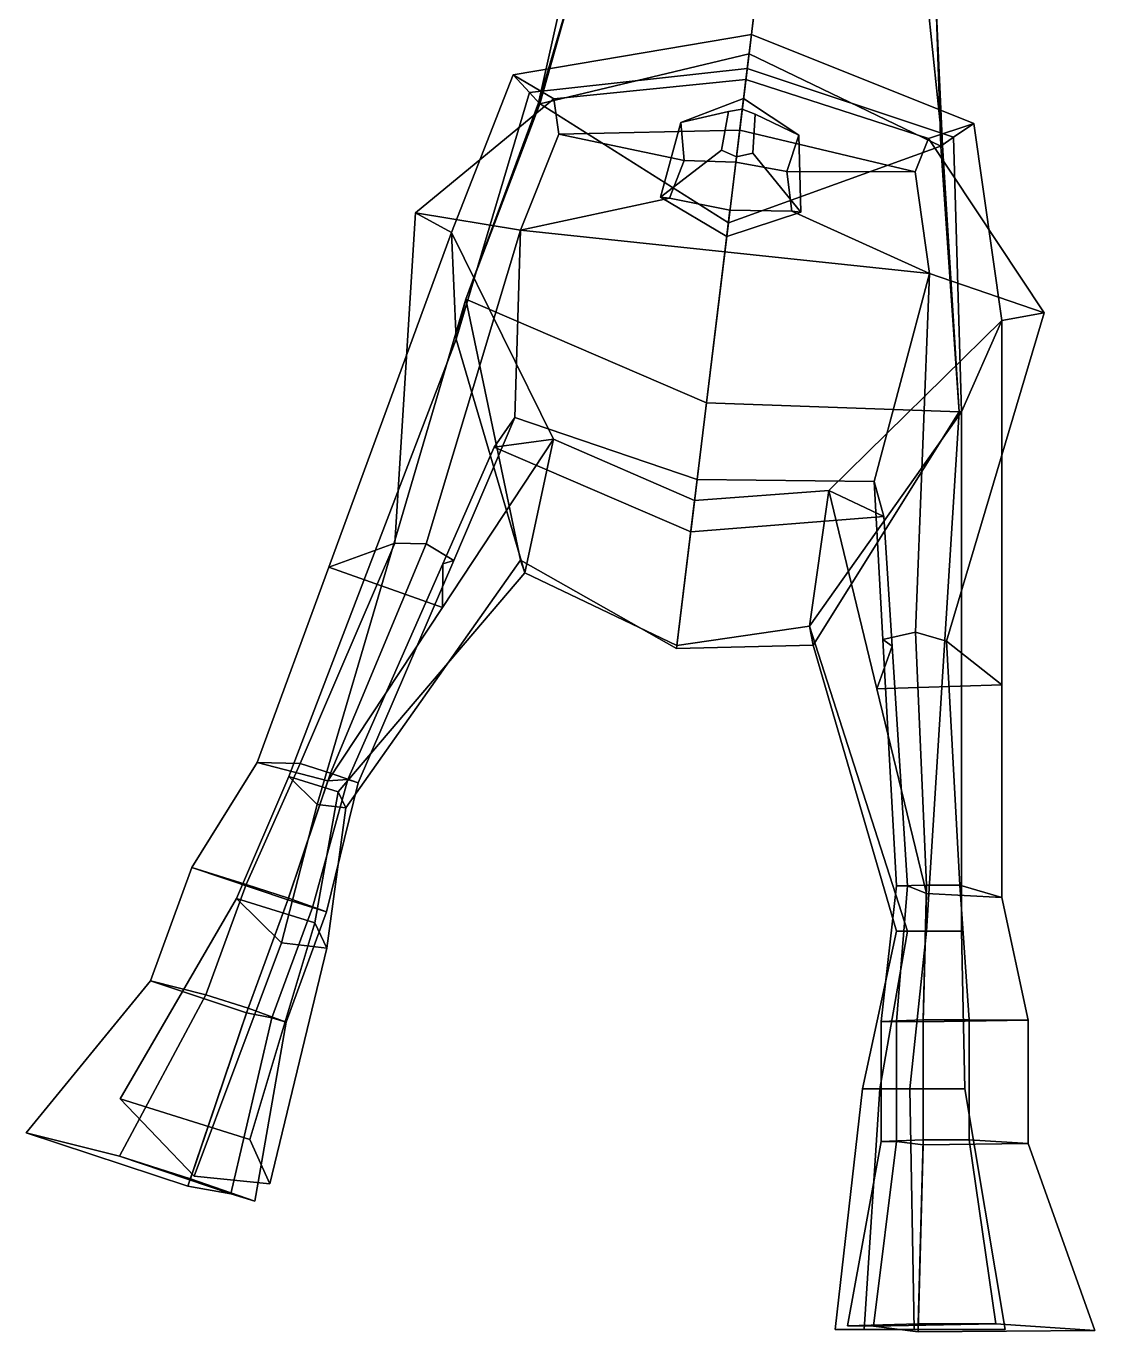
# Model space of a CAD drawing. Extents: x -145 to 87, y -151 to 309.
# Drawn here: x -144.6 to 86.7, y -151.3 to 131.3 of the extents above; entities that cross this region are included whole.
import ezdxf

# ---------------------------------------------------------------- set-up
doc = ezdxf.new("R2010")
doc.units = 0

msp = doc.modelspace()

# ---------------------------------------------------------------- linework, layer by layer
for points in [[(52.402748, 135.522095, 145.984634), (37.762787, 167.667404, 161.27533), (49.754753, 143.634689, 180.022583), (53.756435, 105.450645, 167.385712)], [(-33.712357, 114.718658, 167.385712), (-27.489172, 142.512421, 180.022583), (-27.145554, 160.094421, 161.27533), (-25.156143, 143.740128, 145.984634)], [(-33.372341, 114.520172, 128.625565), (-25.156143, 143.740128, 145.984634), (14.172964, 144.140762, 141.099808), (11.878355, 125.314743, 130.308853)], [(53.377319, 105.328354, 128.625565), (11.878355, 125.314743, 130.308853), (14.172964, 144.140762, 141.099808), (52.402748, 135.522095, 145.984634)], [(-49.42926, 72.250854, 145.593262), (-33.712357, 114.718658, 167.385712), (-25.156143, 143.740128, 145.984634), (-33.372341, 114.520172, 128.625565)], [(-33.712357, 114.718658, 167.385712), (7.423191, 88.762482, 201.084961), (12.827097, 133.098648, 202.542725), (-27.489172, 142.512421, 180.022583)], [(53.756435, 105.450645, 167.385712), (49.754753, 143.634689, 180.022583), (12.827097, 133.098648, 202.542725), (7.423191, 88.762482, 201.084961)], [(57.374615, 47.879303, 148.049835), (53.377319, 105.328354, 128.625565), (52.402748, 135.522095, 145.984634), (53.756435, 105.450645, 167.385712)], [(-39.147919, 120.805962, 11.370407), (-35.634525, 116.982185, 96.542725), (11.493671, 122.15863, 96.295547), (12.392062, 129.529419, 11.370407)], [(12.392062, 129.529419, 11.370407), (11.201671, 119.762901, -26.787416), (-30.370743, 115.569267, -26.578438), (-39.147919, 120.805962, 11.370407)], [(12.392062, 129.529419, 11.370407), (60.518364, 110.245506, 11.370407), (50.704739, 106.978676, -26.578438), (11.201671, 119.762901, -26.787416)], [(60.518364, 110.245506, 11.370407), (12.392062, 129.529419, 11.370407), (11.493671, 122.15863, 96.295547), (56.174324, 107.254295, 96.542725)], [(11.493671, 122.15863, 96.295547), (-35.634525, 116.982185, 96.542725), (-33.372341, 114.520172, 128.625565), (11.878355, 125.314743, 130.308853)], [(11.493671, 122.15863, 96.295547), (11.878355, 125.314743, 130.308853), (53.377319, 105.328354, 128.625565), (56.174324, 107.254295, 96.542725)], [(-39.147919, 120.805962, 11.370407), (-30.370743, 115.569267, -26.578438), (-60.309731, 90.896378, -25.727848), (-52.500553, 86.684731, 25.508181)], [(-52.500553, 86.684731, 25.508181), (-51.534618, 63.555466, 96.469551), (-35.634525, 116.982185, 96.542725), (-39.147919, 120.805962, 11.370407)], [(11.201671, 119.762901, -26.787416), (9.861913, 108.770905, -62.09621), (-29.328705, 107.930496, -51.283997), (-30.370743, 115.569267, -26.578438)], [(11.201671, 119.762901, -26.787416), (50.704739, 106.978676, -26.578438), (47.850918, 99.752701, -51.283997), (9.861913, 108.770905, -62.09621)], [(-51.534618, 63.555466, 96.469551), (-49.42926, 72.250854, 145.593262), (-33.372341, 114.520172, 128.625565), (-35.634525, 116.982185, 96.542725)], [(-60.309731, 90.896378, -25.727848), (-30.370743, 115.569267, -26.578438), (-29.328705, 107.930496, -51.283997), (-37.617462, 87.156441, -55.875595)], [(-49.42926, 72.250854, 145.593262), (2.671964, 49.781174, 190.135544), (7.423191, 88.762482, 201.084961), (-33.712357, 114.718658, 167.385712)], [(-2.873781, 110.445648, -74.553566), (-2.184586, 102.228737, -62.67181), (9.017075, 101.839462, -65.144135), (10.697001, 115.622353, -74.578537)], [(7.430104, 112.844086, -96.330887), (-2.873781, 110.445648, -74.553566), (10.697001, 115.622353, -74.578537), (10.417015, 113.325211, -96.34288)], [(9.157747, 102.993584, -96.375481), (5.92788, 104.499229, -96.357368), (7.430104, 112.844086, -96.330887), (10.417015, 113.325211, -96.34288)], [(22.675894, 107.738457, -74.553566), (10.697001, 115.622353, -74.578537), (9.017075, 101.839462, -65.144135), (20.026783, 99.875282, -62.67181)], [(9.157747, 102.993584, -96.375481), (10.417015, 113.325211, -96.34288), (13.211973, 112.231461, -96.330887), (12.6676, 103.785103, -96.357368)], [(13.211973, 112.231461, -96.330887), (10.417015, 113.325211, -96.34288), (10.697001, 115.622353, -74.578537), (22.675894, 107.738457, -74.553566)], [(5.92788, 104.499229, -96.357368), (-7.271667, 94.263741, -82.073494), (-2.873781, 110.445648, -74.553566), (7.430104, 112.844086, -96.330887)], [(-7.271667, 94.263741, -82.073494), (-5.367542, 94.061989, -68.136055), (-2.184586, 102.228737, -62.67181), (-2.873781, 110.445648, -74.553566)], [(12.6676, 103.785103, -96.357368), (13.211973, 112.231461, -96.330887), (22.675894, 107.738457, -74.553566), (23.067272, 91.04908, -82.073494)], [(60.518364, 110.245506, 11.370407), (66.634911, 67.610428, 25.508181), (75.750053, 69.28846, -25.727848), (50.704739, 106.978676, -26.578438)], [(66.634911, 67.610428, 25.508181), (60.518364, 110.245506, 11.370407), (56.174324, 107.254295, 96.542725), (57.840816, 47.837776, 97.516052)], [(-5.367542, 94.061989, -68.136055), (-37.617462, 87.156441, -55.875595), (-29.328705, 107.930496, -51.283997), (-2.184586, 102.228737, -62.67181)], [(-2.184586, 102.228737, -62.67181), (-29.328705, 107.930496, -51.283997), (9.861913, 108.770905, -62.09621), (9.017075, 101.839462, -65.144135)], [(20.026783, 99.875282, -62.67181), (9.017075, 101.839462, -65.144135), (9.861913, 108.770905, -62.09621), (47.850918, 99.752701, -51.283997)], [(23.067272, 91.04908, -82.073494), (22.675894, 107.738457, -74.553566), (20.026783, 99.875282, -62.67181), (21.163147, 91.250847, -68.136055)], [(57.374615, 47.879303, 148.049835), (53.756435, 105.450645, 167.385712), (7.423191, 88.762482, 201.084961), (2.671964, 49.781174, 190.135544)], [(75.750053, 69.28846, -25.727848), (50.928787, 77.774239, -55.875595), (47.850918, 99.752701, -51.283997), (50.704739, 106.978676, -26.578438)], [(57.840816, 47.837776, 97.516052), (56.174324, 107.254295, 96.542725), (53.377319, 105.328354, 128.625565), (57.374615, 47.879303, 148.049835)], [(9.157747, 102.993584, -96.375481), (7.057839, 85.764961, -83.355324), (-7.271667, 94.263741, -82.073494), (5.92788, 104.499229, -96.357368)], [(9.157747, 102.993584, -96.375481), (12.6676, 103.785103, -96.357368), (23.067272, 91.04908, -82.073494), (7.057839, 85.764961, -83.355324)], [(21.163147, 91.250847, -68.136055), (20.026783, 99.875282, -62.67181), (47.850918, 99.752701, -51.283997), (50.928787, 77.774239, -55.875595)], [(-5.367542, 94.061989, -68.136055), (7.757809, 91.507835, -71.868431), (6.655664, 82.465324, -73.575195), (-37.617462, 87.156441, -55.875595)], [(7.057839, 85.764961, -83.355324), (7.757809, 91.507835, -71.868431), (-5.367542, 94.061989, -68.136055), (-7.271667, 94.263741, -82.073494)], [(-52.500553, 86.684731, 25.508181), (-60.309731, 90.896378, -25.727848), (-64.808281, 19.422644, -55.194645), (-79.071053, 14.23367, 3.34264)], [(-37.617462, 87.156441, -55.875595), (-58.032417, 19.271048, -59.668941), (-64.808281, 19.422644, -55.194645), (-60.309731, 90.896378, -25.727848)], [(21.163147, 91.250847, -68.136055), (50.928787, 77.774239, -55.875595), (6.655664, 82.465324, -73.575195), (7.757809, 91.507835, -71.868431)], [(7.057839, 85.764961, -83.355324), (23.067272, 91.04908, -82.073494), (21.163147, 91.250847, -68.136055), (7.757809, 91.507835, -71.868431)], [(-52.500553, 86.684731, 25.508181), (-79.071053, 14.23367, 3.34264), (-54.496105, 5.494936, 8.223513), (-30.428337, 41.904243, 25.508181)], [(-37.617462, 87.156441, -55.875595), (-38.814144, 46.604073, -38.842754), (-52.059078, 15.690636, -55.935612), (-58.032417, 19.271048, -59.668941)], [(-30.428337, 41.904243, 25.508181), (-36.675354, 12.987346, 108.349998), (-51.534618, 63.555466, 96.469551), (-52.500553, 86.684731, 25.508181)], [(0.64954, 33.188263, -49.654972), (-38.814144, 46.604073, -38.842754), (-37.617462, 87.156441, -55.875595), (6.655664, 82.465324, -73.575195)], [(0.64954, 33.188263, -49.654972), (6.655664, 82.465324, -73.575195), (50.928787, 77.774239, -55.875595), (38.973488, 32.804279, -38.842754)], [(50.928787, 77.774239, -55.875595), (47.933197, 0.197654, -59.668941), (40.832657, -1.435599, -55.935612), (38.973488, 32.804279, -38.842754)], [(50.928787, 77.774239, -55.875595), (75.750053, 69.28846, -25.727848), (54.590401, -1.759751, -55.194645), (47.933197, 0.197654, -59.668941)], [(-81.590912, -37.130241, 155.269363), (-49.42926, 72.250854, 145.593262), (-51.534618, 63.555466, 96.469551), (-87.757828, -31.043522, 137.04628)], [(-75.371124, -37.839413, 149.485809), (-37.562912, 15.749578, 143.636887), (-49.42926, 72.250854, 145.593262), (-81.590912, -37.130241, 155.269363)], [(-3.804209, -3.352383, 148.049835), (2.671964, 49.781174, 190.135544), (-49.42926, 72.250854, 145.593262), (-37.562912, 15.749578, 143.636887)], [(66.634911, 67.610428, 25.508181), (66.634911, -11.247578, 3.34264), (54.590401, -1.759751, -55.194645), (75.750053, 69.28846, -25.727848)], [(29.121946, 30.829659, 25.508181), (66.634911, 67.610428, 25.508181), (57.840816, 47.837776, 97.516052), (24.999414, 1.450829, 98.486099)], [(66.634911, 67.610428, 25.508181), (29.121946, 30.829659, 25.508181), (39.563755, -12.128371, 8.223513), (66.634911, -11.247578, 3.34264)], [(-77.059464, -34.404388, 136.626221), (-87.757828, -31.043522, 137.04628), (-51.534618, 63.555466, 96.469551), (-36.675354, 12.987346, 108.349998)], [(-3.804209, -3.352383, 148.049835), (25.763342, -2.628812, 134.043091), (57.374615, 47.879303, 148.049835), (2.671964, 49.781174, 190.135544)], [(-52.059078, 15.690636, -55.935612), (-38.814144, 46.604073, -38.842754), (-43.31509, 40.21553, -24.874392), (-54.406113, 14.981669, -52.689571)], [(-0.728758, 21.880066, -24.660498), (-43.31509, 40.21553, -24.874392), (-38.814144, 46.604073, -38.842754), (0.64954, 33.188263, -49.654972)], [(46.206078, -64.503777, 117.015579), (24.999414, 1.450829, 98.486099), (57.840816, 47.837776, 97.516052), (57.840816, -64.503777, 116.579063)], [(43.806084, -64.503777, 130.578354), (50.328606, -64.503777, 136.107346), (57.374615, 47.879303, 148.049835), (25.763342, -2.628812, 134.043091)], [(50.328606, -64.503777, 136.107346), (57.840816, -64.503777, 116.579063), (57.840816, 47.837776, 97.516052), (57.374615, 47.879303, 148.049835)], [(-54.496105, 5.494936, 8.223513), (-54.406113, 14.981669, -52.689571), (-43.31509, 40.21553, -24.874392), (-30.428337, 41.904243, 25.508181)], [(-30.428337, 41.904243, 25.508181), (-43.31509, 40.21553, -24.874392), (-0.728758, 21.880066, -24.660498), (0.100621, 28.684671, 25.508181)], [(0.100621, 28.684671, 25.508181), (-3.729435, -2.738898, 98.727646), (-36.675354, 12.987346, 108.349998), (-30.428337, 41.904243, 25.508181)], [(-0.728758, 21.880066, -24.660498), (0.64954, 33.188263, -49.654972), (38.973488, 32.804279, -38.842754), (41.076473, 25.180313, -24.874392)], [(38.973488, 32.804279, -38.842754), (40.832657, -1.435599, -55.935612), (42.866447, -2.855675, -52.689571), (41.076473, 25.180313, -24.874392)], [(0.100621, 28.684671, 25.508181), (29.121946, 30.829659, 25.508181), (24.999414, 1.450829, 98.486099), (-3.729435, -2.738898, 98.727646)], [(29.121946, 30.829659, 25.508181), (0.100621, 28.684671, 25.508181), (-0.728758, 21.880066, -24.660498), (41.076473, 25.180313, -24.874392)], [(39.563755, -12.128371, 8.223513), (29.121946, 30.829659, 25.508181), (41.076473, 25.180313, -24.874392), (42.866447, -2.855675, -52.689571)], [(-64.808281, 19.422644, -55.194645), (-85.273422, -28.287527, -60.290436), (-94.580872, -28.057734, -9.595912), (-79.071053, 14.23367, 3.34264)], [(-78.700531, -30.383068, -60.290436), (-85.273422, -28.287527, -60.290436), (-64.808281, 19.422644, -55.194645), (-58.032417, 19.271048, -59.668941)], [(-58.032417, 19.271048, -59.668941), (-52.059078, 15.690636, -55.935612), (-72.753685, -32.418343, -60.290436), (-78.700531, -30.383068, -60.290436)], [(-79.071053, 14.23367, 3.34264), (-94.580872, -28.057734, -9.595912), (-79.308479, -32.040806, -9.595912), (-54.496105, 5.494936, 8.223513)], [(-74.951797, -31.72521, -60.290436), (-54.406113, 14.981669, -52.689571), (-54.496105, 5.494936, 8.223513), (-79.308479, -32.040806, -9.595912)], [(-77.059464, -34.404388, 136.626221), (-36.675354, 12.987346, 108.349998), (-37.562912, 15.749578, 143.636887), (-75.371124, -37.839413, 149.485809)], [(-72.753685, -32.418343, -60.290436), (-52.059078, 15.690636, -55.935612), (-54.406113, 14.981669, -52.689571), (-74.951797, -31.72521, -60.290436)], [(-3.729435, -2.738898, 98.727646), (-3.804209, -3.352383, 148.049835), (-37.562912, 15.749578, 143.636887), (-36.675354, 12.987346, 108.349998)], [(-3.729435, -2.738898, 98.727646), (24.999414, 1.450829, 98.486099), (25.763342, -2.628812, 134.043091), (-3.804209, -3.352383, 148.049835)], [(46.206078, -64.503777, 117.015579), (43.806084, -64.503777, 130.578354), (25.763342, -2.628812, 134.043091), (24.999414, 1.450829, 98.486099)], [(47.933197, 0.197654, -59.668941), (50.328606, -54.611118, -60.290436), (43.806084, -54.746887, -60.290436), (40.832657, -1.435599, -55.935612)], [(50.328606, -54.611118, -60.290436), (47.933197, 0.197654, -59.668941), (54.590401, -1.759751, -55.194645), (57.48275, -54.611118, -60.290436)], [(43.806084, -54.746887, -60.290436), (46.195843, -54.754349, -60.290436), (42.866447, -2.855675, -52.689571), (40.832657, -1.435599, -55.935612)], [(54.590401, -1.759751, -55.194645), (66.634911, -11.247578, 3.34264), (66.634911, -57.278862, -9.595912), (57.48275, -54.611118, -60.290436)], [(46.195843, -54.754349, -60.290436), (50.328606, -56.415447, -9.595912), (39.563755, -12.128371, 8.223513), (42.866447, -2.855675, -52.689571)], [(66.634911, -11.247578, 3.34264), (39.563755, -12.128371, 8.223513), (50.328606, -56.415447, -9.595912), (66.634911, -57.278862, -9.595912)], [(-108.740532, -50.762371, -39.580914), (-94.580872, -28.057734, -9.595912), (-85.273422, -28.287527, -60.290436), (-96.990799, -54.459843, -73.197243)], [(-87.952652, -57.749561, -39.580914), (-79.308479, -32.040806, -9.595912), (-94.580872, -28.057734, -9.595912), (-108.740532, -50.762371, -39.580914)], [(-82.147568, -62.755646, 112.178665), (-99.05098, -57.445454, 112.842339), (-87.757828, -31.043522, 137.04628), (-77.059464, -34.404388, 136.626221)], [(-89.307274, -67.062485, 141.634796), (-81.590912, -37.130241, 155.269363), (-87.757828, -31.043522, 137.04628), (-99.05098, -57.445454, 112.842339)], [(-96.990799, -54.459843, -73.197243), (-85.273422, -28.287527, -60.290436), (-78.700531, -30.383068, -60.290436), (-87.818611, -57.384079, -74.414177)], [(-79.569183, -60.35817, -74.052383), (-87.818611, -57.384079, -74.414177), (-78.700531, -30.383068, -60.290436), (-72.753685, -32.418343, -60.290436)], [(-87.952652, -57.749561, -39.580914), (-82.639236, -59.39827, -73.168671), (-74.951797, -31.72521, -60.290436), (-79.308479, -32.040806, -9.595912)], [(-82.639236, -59.39827, -73.168671), (-79.569183, -60.35817, -74.052383), (-72.753685, -32.418343, -60.290436), (-74.951797, -31.72521, -60.290436)], [(-79.480011, -68.182976, 132.49678), (-82.147568, -62.755646, 112.178665), (-77.059464, -34.404388, 136.626221), (-75.371124, -37.839413, 149.485809)], [(-89.307274, -67.062485, 141.634796), (-79.480011, -68.182976, 132.49678), (-75.371124, -37.839413, 149.485809), (-81.590912, -37.130241, 155.269363)], [(-117.722969, -75.255234, -18.136726), (-108.740532, -50.762371, -39.580914), (-96.990799, -54.459843, -73.197243), (-105.73172, -78.294159, -49.460167)], [(-96.935081, -82.242409, -18.136726), (-87.952652, -57.749561, -39.580914), (-108.740532, -50.762371, -39.580914), (-117.722969, -75.255234, -18.136726)], [(-105.73172, -78.294159, -49.460167), (-96.990799, -54.459843, -73.197243), (-87.818611, -57.384079, -74.414177), (-96.55954, -81.218391, -49.612286)], [(40.462532, -84.091484, -74.052383), (43.806084, -54.746887, -60.290436), (50.328606, -54.611118, -60.290436), (49.564423, -83.756218, -74.414177)], [(43.797321, -84.109886, -73.168671), (46.195843, -54.754349, -60.290436), (43.806084, -54.746887, -60.290436), (40.462532, -84.091484, -74.052383)], [(49.564423, -84.154022, -39.580914), (50.328606, -56.415447, -9.595912), (46.195843, -54.754349, -60.290436), (43.797321, -84.109886, -73.168671)], [(59.54771, -83.756218, -73.197243), (49.564423, -83.756218, -74.414177), (50.328606, -54.611118, -60.290436), (57.48275, -54.611118, -60.290436)], [(49.564423, -84.154022, -39.580914), (72.319145, -83.803513, -39.580914), (66.634911, -57.278862, -9.595912), (50.328606, -56.415447, -9.595912)], [(72.319145, -83.803513, -39.580914), (59.54771, -83.756218, -73.197243), (57.48275, -54.611118, -60.290436), (66.634911, -57.278862, -9.595912)], [(-96.18042, -109.625847, 100.071442), (-124.236633, -100.792686, 101.086983), (-99.05098, -57.445454, 112.842339), (-82.147568, -62.755646, 112.178665)], [(-108.216431, -117.573204, 152.736801), (-89.307274, -67.062485, 141.634796), (-99.05098, -57.445454, 112.842339), (-124.236633, -100.792686, 101.086983)], [(-96.935081, -82.242409, -18.136726), (-91.393158, -83.268036, -49.456596), (-82.639236, -59.39827, -73.168671), (-87.952652, -57.749561, -39.580914)], [(-88.322433, -84.226082, -49.567066), (-96.55954, -81.218391, -49.612286), (-87.818611, -57.384079, -74.414177), (-79.569183, -60.35817, -74.052383)], [(-91.393158, -83.268036, -49.456596), (-88.322433, -84.226082, -49.567066), (-79.569183, -60.35817, -74.052383), (-82.639236, -59.39827, -73.168671)], [(-91.859459, -119.20211, 136.476456), (-96.18042, -109.625847, 100.071442), (-82.147568, -62.755646, 112.178665), (-79.480011, -68.182976, 132.49678)], [(36.413975, -98.644539, 121.438759), (43.806084, -64.503777, 130.578354), (46.206078, -64.503777, 117.015579), (40.205967, -98.644539, 100.00959)], [(46.719566, -98.644539, 130.174561), (50.328606, -64.503777, 136.107346), (43.806084, -64.503777, 130.578354), (36.413975, -98.644539, 121.438759)], [(40.205967, -98.644539, 100.00959), (46.206078, -64.503777, 117.015579), (57.840816, -64.503777, 116.579063), (58.588856, -98.644539, 99.319893)], [(46.719566, -98.644539, 130.174561), (58.588856, -98.644539, 99.319893), (57.840816, -64.503777, 116.579063), (50.328606, -64.503777, 136.107346)], [(-108.216431, -117.573204, 152.736801), (-91.859459, -119.20211, 136.476456), (-79.480011, -68.182976, 132.49678), (-89.307274, -67.062485, 141.634796)], [(-144.614853, -108.207619, 26.162249), (-117.722969, -75.255234, -18.136726), (-105.73172, -78.294159, -49.460167), (-124.429192, -113.202972, -45.143147)], [(-109.602699, -119.704803, 26.162249), (-96.935081, -82.242409, -18.136726), (-117.722969, -75.255234, -18.136726), (-144.614853, -108.207619, 26.162249)], [(-124.429192, -113.202972, -45.143147), (-105.73172, -78.294159, -49.460167), (-96.55954, -81.218391, -49.612286), (-109.019913, -118.115685, -45.884079)], [(-95.119225, -122.998627, -45.663803), (-109.019913, -118.115685, -45.884079), (-96.55954, -81.218391, -49.612286), (-88.322433, -84.226082, -49.567066)], [(-109.602699, -119.704803, 26.162249), (-100.274651, -121.379799, -45.125755), (-91.393158, -83.268036, -49.456596), (-96.935081, -82.242409, -18.136726)], [(-100.274651, -121.379799, -45.125755), (-95.119225, -122.998627, -45.663803), (-88.322433, -84.226082, -49.567066), (-91.393158, -83.268036, -49.456596)], [(40.462532, -110.070068, -49.567066), (40.462532, -84.091484, -74.052383), (49.564423, -83.756218, -74.414177), (49.564423, -109.698235, -49.612286)], [(43.797321, -110.090492, -49.456596), (43.797321, -84.109886, -73.168671), (40.462532, -84.091484, -74.052383), (40.462532, -110.070068, -49.567066)], [(49.564423, -110.812805, -18.136726), (49.564423, -84.154022, -39.580914), (43.797321, -84.109886, -73.168671), (43.797321, -110.090492, -49.456596)], [(59.54771, -109.698235, -49.460167), (49.564423, -109.698235, -49.612286), (49.564423, -83.756218, -74.414177), (59.54771, -83.756218, -73.197243)], [(49.564423, -110.812805, -18.136726), (72.319145, -110.462303, -18.136726), (72.319145, -83.803513, -39.580914), (49.564423, -84.154022, -39.580914)], [(72.319145, -110.462303, -18.136726), (59.54771, -109.698235, -49.460167), (59.54771, -83.756218, -73.197243), (72.319145, -83.803513, -39.580914)], [(30.494911, -150.712509, 138.203049), (36.413975, -98.644539, 121.438759), (40.205967, -98.644539, 100.00959), (36.789616, -150.712509, 99.844833)], [(47.602188, -150.712509, 153.840118), (46.719566, -98.644539, 130.174561), (36.413975, -98.644539, 121.438759), (30.494911, -150.712509, 138.203049)], [(36.789616, -150.712509, 99.844833), (40.205967, -98.644539, 100.00959), (58.588856, -98.644539, 99.319893), (67.305206, -150.712509, 98.610268)], [(47.602188, -150.712509, 153.840118), (67.305206, -150.712509, 98.610268), (58.588856, -98.644539, 99.319893), (46.719566, -98.644539, 130.174561)], [(-124.236633, -100.792686, 101.086983), (-96.18042, -109.625847, 100.071442), (-91.859459, -119.20211, 136.476456), (-108.216431, -117.573204, 152.736801)], [(-144.614853, -108.207619, 26.162249), (-124.429192, -113.202972, -45.143147), (-100.274651, -121.379799, -45.125755), (-109.602699, -119.704803, 26.162249)], [(33.229336, -149.965256, -45.663803), (40.462532, -110.070068, -49.567066), (49.564423, -109.698235, -49.612286), (48.520515, -149.525589, -45.884079)], [(38.831787, -149.989426, -45.125755), (43.797321, -110.090492, -49.456596), (40.462532, -110.070068, -49.567066), (33.229336, -149.965256, -45.663803)], [(48.520515, -151.255219, 26.162249), (49.564423, -110.812805, -18.136726), (43.797321, -110.090492, -49.456596), (38.831787, -149.989426, -45.125755)], [(65.292442, -149.525589, -45.143147), (48.520515, -149.525589, -45.884079), (49.564423, -109.698235, -49.612286), (59.54771, -109.698235, -49.460167)], [(86.748466, -150.929001, 26.162249), (65.292442, -149.525589, -45.143147), (59.54771, -109.698235, -49.460167), (72.319145, -110.462303, -18.136726)], [(48.520515, -151.255219, 26.162249), (86.748466, -150.929001, 26.162249), (72.319145, -110.462303, -18.136726), (49.564423, -110.812805, -18.136726)], [(-124.429192, -113.202972, -45.143147), (-109.019913, -118.115685, -45.884079), (-95.119225, -122.998627, -45.663803), (-100.274651, -121.379799, -45.125755)], [(65.292442, -149.525589, -45.143147), (38.831787, -149.989426, -45.125755), (33.229336, -149.965256, -45.663803), (48.520515, -149.525589, -45.884079)], [(86.748466, -150.929001, 26.162249), (48.520515, -151.255219, 26.162249), (38.831787, -149.989426, -45.125755), (65.292442, -149.525589, -45.143147)], [(67.305206, -150.712509, 98.610268), (47.602188, -150.712509, 153.840118), (30.494911, -150.712509, 138.203049), (36.789616, -150.712509, 99.844833)]]:
    msp.add_3dface(points)

doc.saveas('drawing.dxf')
